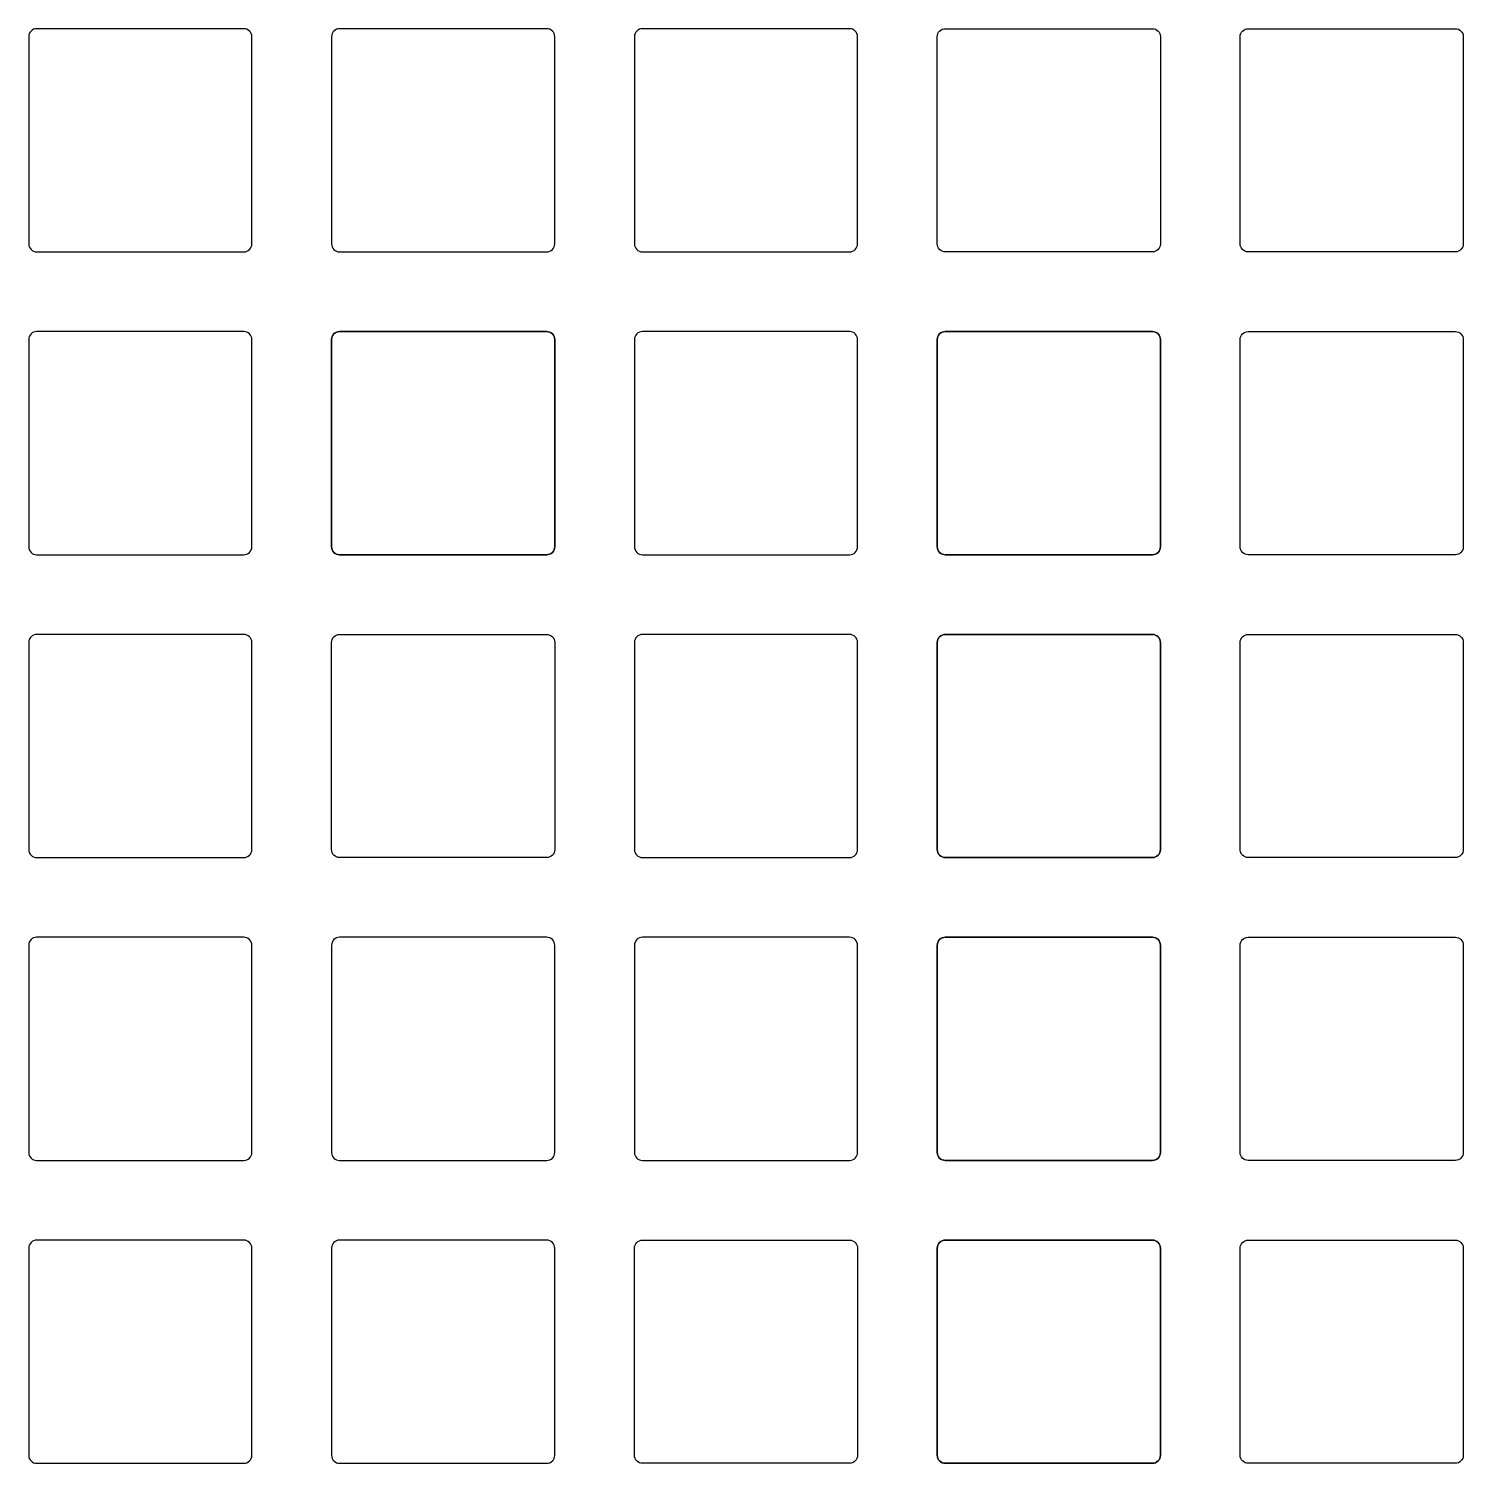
# Model space of a CAD drawing. Header units: millimetres. Extents: x 2.7 to 92.7, y -92.6 to -2.6.
import ezdxf

# ---------------------------------------------------------------- set-up
doc = ezdxf.new("R2010")
doc.units = ezdxf.units.MM
doc.layers.get('0').update_dxf_attribs({"linetype": 'CONTINUOUS'})

msp = doc.modelspace()

# ---------------------------------------------------------------- linework, layer by layer
for points in [[(3.175, -16.625), (16.175, -16.625, 0.414214), (16.675, -16.125), (16.675, -3.125, 0.414214), (16.175, -2.625), (3.175, -2.625, 0.414214), (2.675, -3.125), (2.675, -16.125, 0.414214)], [(3.175, -2.625, 0.414214), (2.675, -3.125), (2.675, -16.125, 0.414214), (3.175, -16.625), (16.175, -16.625, 0.414214), (16.675, -16.125), (16.675, -3.125, 0.414214), (16.175, -2.625)], [(21.675, -16.125, 0.414214), (22.175, -16.625), (35.175, -16.625, 0.414214), (35.675, -16.125), (35.675, -3.125, 0.414214), (35.175, -2.625), (22.175, -2.625, 0.414214), (21.675, -3.125)], [(22.175, -2.625, 0.414214), (21.675, -3.125), (21.675, -16.125, 0.414214), (22.175, -16.625), (35.175, -16.625, 0.414214), (35.675, -16.125), (35.675, -3.125, 0.414214), (35.175, -2.625)], [(41.175, -16.625), (54.175, -16.625, 0.414214), (54.675, -16.125), (54.675, -3.125, 0.414214), (54.175, -2.625), (41.175, -2.625, 0.414214), (40.675, -3.125), (40.675, -16.125, 0.414214)], [(60.175, -2.625), (73.175, -2.625, -0.414214), (73.675, -3.125), (73.675, -16.125, -0.414214), (73.175, -16.625), (60.175, -16.625, -0.414214), (59.675, -16.125), (59.675, -3.125, -0.414214)], [(60.175, -2.625), (73.175, -2.625, -0.414214), (73.675, -3.125), (73.675, -16.125, -0.414214), (73.175, -16.625), (60.175, -16.625, -0.414214), (59.675, -16.125), (59.675, -3.125, -0.414214)], [(79.175, -2.625), (92.175, -2.625, -0.414214), (92.675, -3.125), (92.675, -16.125, -0.414214), (92.175, -16.625), (79.175, -16.625, -0.414214), (78.675, -16.125), (78.675, -3.125, -0.414214)], [(3.175, -21.625, 0.414214), (2.675, -22.125), (2.675, -35.125, 0.414214), (3.175, -35.625), (16.175, -35.625, 0.414214), (16.675, -35.125), (16.675, -22.125, 0.414214), (16.175, -21.625)], [(16.175, -35.625, 0.414214), (16.675, -35.125), (16.675, -22.125, 0.414214), (16.175, -21.625), (3.175, -21.625, 0.414214), (2.675, -22.125), (2.675, -35.125, 0.414214), (3.175, -35.625)], [(22.175, -21.625), (35.175, -21.625, -0.414214), (35.675, -22.125), (35.675, -35.125, -0.414214), (35.175, -35.625), (22.175, -35.625, -0.414214), (21.675, -35.125), (21.675, -22.125, -0.414214)], [(21.675, -35.125, 0.414214), (22.175, -35.625), (35.175, -35.625, 0.414214), (35.675, -35.125), (35.675, -22.125, 0.414214), (35.175, -21.625), (22.175, -21.625, 0.414214), (21.675, -22.125)], [(41.175, -35.625), (54.175, -35.625, 0.414214), (54.675, -35.125), (54.675, -22.125, 0.414214), (54.175, -21.625), (41.175, -21.625, 0.414214), (40.675, -22.125), (40.675, -35.125, 0.414214)], [(60.175, -21.625), (73.175, -21.625, -0.414214), (73.675, -22.125), (73.675, -35.125, -0.414214), (73.175, -35.625), (60.175, -35.625, -0.414214), (59.675, -35.125), (59.675, -22.125, -0.414214)], [(59.675, -35.125, 0.414214), (60.175, -35.625), (73.175, -35.625, 0.414214), (73.675, -35.125), (73.675, -22.125, 0.414214), (73.175, -21.625), (60.175, -21.625, 0.414214), (59.675, -22.125)], [(79.175, -21.625), (92.175, -21.625, -0.414214), (92.675, -22.125), (92.675, -35.125, -0.414214), (92.175, -35.625), (79.175, -35.625, -0.414214), (78.675, -35.125), (78.675, -22.125, -0.414214)], [(2.675, -41.125), (2.675, -54.125, 0.414214), (3.175, -54.625), (16.175, -54.625, 0.414214), (16.675, -54.125), (16.675, -41.125, 0.414214), (16.175, -40.625), (3.175, -40.625, 0.414214)], [(3.175, -40.625, 0.414214), (2.675, -41.125), (2.675, -54.125, 0.414214), (3.175, -54.625), (16.175, -54.625, 0.414214), (16.675, -54.125), (16.675, -41.125, 0.414214), (16.175, -40.625)], [(22.175, -40.625), (35.175, -40.625, -0.414214), (35.675, -41.125), (35.675, -54.125, -0.414214), (35.175, -54.625), (22.175, -54.625, -0.414214), (21.675, -54.125), (21.675, -41.125, -0.414214)], [(22.175, -40.625), (35.175, -40.625, -0.414214), (35.675, -41.125), (35.675, -54.125, -0.414214), (35.175, -54.625), (22.175, -54.625, -0.414214), (21.675, -54.125), (21.675, -41.125, -0.414214)], [(54.675, -41.125, 0.414214), (54.175, -40.625), (41.175, -40.625, 0.414214), (40.675, -41.125), (40.675, -54.125, 0.414214), (41.175, -54.625), (54.175, -54.625, 0.414214), (54.675, -54.125)], [(60.175, -40.625), (73.175, -40.625, -0.414214), (73.675, -41.125), (73.675, -54.125, -0.414214), (73.175, -54.625), (60.175, -54.625, -0.414214), (59.675, -54.125), (59.675, -41.125, -0.414214)], [(60.175, -54.625), (73.175, -54.625, 0.414214), (73.675, -54.125), (73.675, -41.125, 0.414214), (73.175, -40.625), (60.175, -40.625, 0.414214), (59.675, -41.125), (59.675, -54.125, 0.414214)], [(79.175, -40.625), (92.175, -40.625, -0.414214), (92.675, -41.125), (92.675, -54.125, -0.414214), (92.175, -54.625), (79.175, -54.625, -0.414214), (78.675, -54.125), (78.675, -41.125, -0.414214)], [(3.175, -73.625), (16.175, -73.625, 0.414214), (16.675, -73.125), (16.675, -60.125, 0.414214), (16.175, -59.625), (3.175, -59.625, 0.414214), (2.675, -60.125), (2.675, -73.125, 0.414214)], [(3.175, -59.625, 0.414214), (2.675, -60.125), (2.675, -73.125, 0.414214), (3.175, -73.625), (16.175, -73.625, 0.414214), (16.675, -73.125), (16.675, -60.125, 0.414214), (16.175, -59.625)], [(35.175, -73.625, 0.414214), (35.675, -73.125), (35.675, -60.125, 0.414214), (35.175, -59.625), (22.175, -59.625, 0.414214), (21.675, -60.125), (21.675, -73.125, 0.414214), (22.175, -73.625)], [(35.675, -60.125, 0.414214), (35.175, -59.625), (22.175, -59.625, 0.414214), (21.675, -60.125), (21.675, -73.125, 0.414214), (22.175, -73.625), (35.175, -73.625, 0.414214), (35.675, -73.125)], [(41.175, -59.625, 0.414214), (40.675, -60.125), (40.675, -73.125, 0.414214), (41.175, -73.625), (54.175, -73.625, 0.414214), (54.675, -73.125), (54.675, -60.125, 0.414214), (54.175, -59.625)], [(60.175, -59.625), (73.175, -59.625, -0.414214), (73.675, -60.125), (73.675, -73.125, -0.414214), (73.175, -73.625), (60.175, -73.625, -0.414214), (59.675, -73.125), (59.675, -60.125, -0.414214)], [(73.175, -73.625, 0.414214), (73.675, -73.125), (73.675, -60.125, 0.414214), (73.175, -59.625), (60.175, -59.625, 0.414214), (59.675, -60.125), (59.675, -73.125, 0.414214), (60.175, -73.625)], [(79.175, -59.625), (92.175, -59.625, -0.414214), (92.675, -60.125), (92.675, -73.125, -0.414214), (92.175, -73.625), (79.175, -73.625, -0.414214), (78.675, -73.125), (78.675, -60.125, -0.414214)], [(2.675, -79.125), (2.675, -92.125, 0.414214), (3.175, -92.625), (16.175, -92.625, 0.414214), (16.675, -92.125), (16.675, -79.125, 0.414214), (16.175, -78.625), (3.175, -78.625, 0.414214)], [(2.675, -79.125), (2.675, -92.125, 0.414214), (3.175, -92.625), (16.175, -92.625, 0.414214), (16.675, -92.125), (16.675, -79.125, 0.414214), (16.175, -78.625), (3.175, -78.625, 0.414214)], [(35.675, -79.125, 0.414214), (35.175, -78.625), (22.175, -78.625, 0.414214), (21.675, -79.125), (21.675, -92.125, 0.414214), (22.175, -92.625), (35.175, -92.625, 0.414214), (35.675, -92.125)], [(35.675, -79.125, 0.414214), (35.175, -78.625), (22.175, -78.625, 0.414214), (21.675, -79.125), (21.675, -92.125, 0.414214), (22.175, -92.625), (35.175, -92.625, 0.414214), (35.675, -92.125)], [(54.675, -79.125), (54.675, -92.125, -0.414214), (54.175, -92.625), (41.175, -92.625, -0.414214), (40.675, -92.125), (40.675, -79.125, -0.414214), (41.175, -78.625), (54.175, -78.625, -0.414214)], [(60.175, -78.625), (73.175, -78.625, -0.414214), (73.675, -79.125), (73.675, -92.125, -0.414214), (73.175, -92.625), (60.175, -92.625, -0.414214), (59.675, -92.125), (59.675, -79.125, -0.414214)], [(59.675, -79.125), (59.675, -92.125, 0.414214), (60.175, -92.625), (73.175, -92.625, 0.414214), (73.675, -92.125), (73.675, -79.125, 0.414214), (73.175, -78.625), (60.175, -78.625, 0.414214)], [(79.175, -78.625), (92.175, -78.625, -0.414214), (92.675, -79.125), (92.675, -92.125, -0.414214), (92.175, -92.625), (79.175, -92.625, -0.414214), (78.675, -92.125), (78.675, -79.125, -0.414214)]]:
    msp.add_lwpolyline(points, format="xyb", close=True)

doc.saveas('drawing.dxf')
